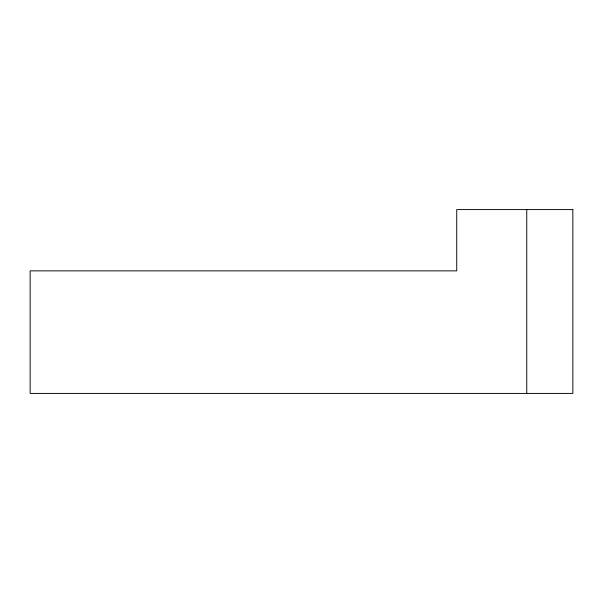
<?xml version="1.0" encoding="UTF-8"?>
<svg xmlns="http://www.w3.org/2000/svg" width="603" height="603" viewBox="0 0 603 603"><rect width="100%" height="100%" fill="white"/><g stroke="black" fill="none" stroke-linecap="round" stroke-linejoin="round"><path stroke-width="0.9" d="M526.758 209.588L526.758 393.412M572.85 209.588L456.727 209.588L456.727 270.86L30.15 270.86L30.15 393.412L572.85 393.412L572.85 209.588"/></g></svg>
